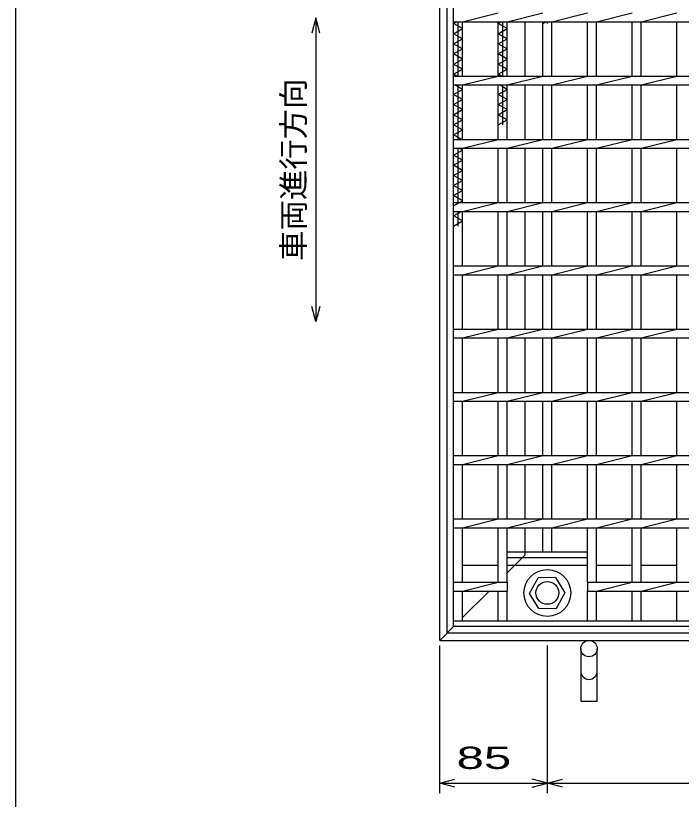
# Model space of a CAD drawing. Units: millimetres, scale not verified. Extents: x -1456 to 1385, y -1026 to 843.
# Drawn here: x -1383 to -857, y -374 to 245 of the extents above; entities that cross this region are included whole.
import ezdxf
from ezdxf.enums import TextEntityAlignment as Align

# ---------------------------------------------------------------- set-up
doc = ezdxf.new("R2010")
doc.units = ezdxf.units.MM
doc.header["$LTSCALE"] = 8
doc.linetypes.add('DASHED', pattern=[7.5, 6, -1.5])
for name, color, linetype, lineweight in [('0_2', 150, 'Continuous', 25), ('16', 3, 'Continuous', 25), ('19', 6, 'Continuous', 25), ('22', 4, 'Continuous', 25)]:
    doc.layers.add(name, color=color, linetype=linetype, lineweight=lineweight)
doc.styles.add('ベクトル', font='')
doc.styles.get('ベクトル').set_extended_font_data('ベクトル')

msp = doc.modelspace()

# ---------------------------------------------------------------- linework, layer by layer
at = {"layer": '0_2'}
msp.add_line((-1383.2, -917.2), (-1383.2, 842.8), dxfattribs=at)
at = {"layer": '16'}
for p, q in [((-1037, -233), (-1037, 471)), ((-1037, 240.5), (-1037, 247.5)), ((-1030, 240.5), (-1001.7, 247.5)), ((-994.7, 240.5), (-966.4, 247.5)), ((-959.4, 240.5), (-931.1, 247.5)), ((-924.1, 240.5), (-895.8, 247.5)), ((-888.8, 240.5), (-860.5, 247.5)), ((-1037, 240.5), (-324, 240.5)), ((-1037, 239), (-1034.375, 240.5)), ((-1030, 235), (-1037, 239)), ((-1033.5, 197.5), (-1033.5, 240.5)), ((-1030, 197.5), (-1030, 240.5)), ((-1001.7, 197.5), (-1001.7, 240.5)), ((-1001.7, 239), (-999.075, 240.5)), ((-994.7, 235), (-1001.7, 239)), ((-998.2, 197.5), (-998.2, 240.5)), ((-994.7, 197.5), (-994.7, 240.5)), ((-966.4, 197.5), (-966.4, 240.5)), ((-966.4, 239), (-963.775, 240.5)), ((-962.9, 239), (-962.9, 240.5)), ((-959.4, 197.5), (-959.4, 240.5)), ((-931.1, 197.5), (-931.1, 240.5)), ((-924.1, 197.5), (-924.1, 240.5)), ((-895.8, 197.5), (-895.8, 240.5)), ((-888.8, 197.5), (-888.8, 240.5)), ((-860.5, 197.5), (-860.5, 240.5)), ((-1037, 231), (-1030, 235)), ((-1030, 227), (-1037, 231)), ((-1001.7, 231), (-994.7, 235)), ((-994.7, 227), (-1001.7, 231)), ((-1037, 223), (-1030, 227)), ((-1030, 219), (-1037, 223)), ((-1001.7, 223), (-994.7, 227)), ((-994.7, 219), (-1001.7, 223)), ((-1037, 215), (-1030, 219)), ((-1001.7, 215), (-994.7, 219)), ((-1030, 211), (-1037, 215)), ((-1037, 207), (-1030, 211)), ((-994.7, 211), (-1001.7, 215)), ((-1001.7, 207), (-994.7, 211)), ((-1030, 203), (-1037, 207)), ((-994.7, 203), (-1001.7, 207)), ((-1037, 199), (-1030, 203)), ((-1034.375, 197.5), (-1037, 199)), ((-1001.7, 199), (-994.7, 203)), ((-999.075, 197.5), (-1001.7, 199)), ((-1037, 197.5), (-324, 197.5)), ((-1037, 190.5), (-1037, 197.5)), ((-1030, 190.5), (-1001.7, 197.5)), ((-994.7, 190.5), (-966.4, 197.5)), ((-959.4, 190.5), (-931.1, 197.5)), ((-924.1, 190.5), (-895.8, 197.5)), ((-888.8, 190.5), (-860.5, 197.5)), ((-1037, 190.5), (-324, 190.5)), ((-1037, 183), (-1030, 187)), ((-1030, 187), (-1036.125, 190.5)), ((-1033.5, 147.5), (-1033.5, 190.5)), ((-1030, 147.5), (-1030, 190.5)), ((-1001.7, 147.5), (-1001.7, 190.5)), ((-1001.7, 183), (-994.7, 187)), ((-994.7, 187), (-1000.825, 190.5)), ((-998.2, 159), (-998.2, 190.5)), ((-994.7, 147.5), (-994.7, 190.5)), ((-966.4, 147.5), (-966.4, 190.5)), ((-959.4, 147.5), (-959.4, 190.5)), ((-931.1, 147.5), (-931.1, 190.5)), ((-924.1, 147.5), (-924.1, 190.5)), ((-895.8, 147.5), (-895.8, 190.5)), ((-888.8, 147.5), (-888.8, 190.5)), ((-860.5, 147.5), (-860.5, 190.5)), ((-1030, 179), (-1037, 183)), ((-994.7, 179), (-1001.7, 183)), ((-1037, 175), (-1030, 179)), ((-1030, 171), (-1037, 175)), ((-1001.7, 175), (-994.7, 179)), ((-994.7, 171), (-1001.7, 175)), ((-1037, 167), (-1030, 171)), ((-1001.7, 167), (-994.7, 171)), ((-1030, 163), (-1037, 167)), ((-1037, 159), (-1030, 163)), ((-994.7, 163), (-1001.7, 167)), ((-1001.7, 159), (-994.7, 163)), ((-1030, 155), (-1037, 159)), ((-1037, 151), (-1030, 155)), ((-1030.875, 147.5), (-1037, 151)), ((-1037, 147.5), (-324, 147.5)), ((-1037, 140.5), (-1037, 147.5)), ((-1030, 140.5), (-1001.7, 147.5)), ((-994.7, 140.5), (-966.4, 147.5)), ((-959.4, 140.5), (-931.1, 147.5)), ((-924.1, 140.5), (-895.8, 147.5)), ((-888.8, 140.5), (-860.5, 147.5)), ((-1037, 140.5), (-324, 140.5)), ((-1037, 135), (-1030, 139)), ((-1033.5, 97.5), (-1033.5, 140.5)), ((-1030, 139), (-1032.625, 140.5)), ((-1030, 97.5), (-1030, 140.5)), ((-1001.7, 97.5), (-1001.7, 140.5)), ((-994.7, 97.5), (-994.7, 140.5)), ((-966.4, 97.5), (-966.4, 140.5)), ((-959.4, 97.5), (-959.4, 140.5)), ((-931.1, 97.5), (-931.1, 140.5)), ((-924.1, 97.5), (-924.1, 140.5)), ((-895.8, 97.5), (-895.8, 140.5)), ((-888.8, 97.5), (-888.8, 140.5)), ((-860.5, 97.5), (-860.5, 140.5)), ((-1030, 131), (-1037, 135)), ((-1037, 127), (-1030, 131)), ((-1030, 123), (-1037, 127)), ((-1037, 119), (-1030, 123)), ((-1030, 115), (-1037, 119)), ((-1037, 111), (-1030, 115)), ((-1030, 107), (-1037, 111)), ((-1037, 103), (-1030, 107)), ((-1030, 99), (-1037, 103)), ((-1037, 95), (-1030, 99)), ((-1037, 97.5), (-324, 97.5)), ((-1037, 90.5), (-1037, 97.5)), ((-1030, 90.5), (-1001.7, 97.5)), ((-994.7, 90.5), (-966.4, 97.5)), ((-959.4, 90.5), (-931.1, 97.5)), ((-924.1, 90.5), (-895.8, 97.5)), ((-888.8, 90.5), (-860.5, 97.5)), ((-1037, 90.5), (-324, 90.5)), ((-1037, 87), (-1030.875, 90.5)), ((-1030, 83), (-1037, 87)), ((-1033.5, 79), (-1033.5, 90.5)), ((-1030, 47.5), (-1030, 90.5)), ((-1001.7, 47.5), (-1001.7, 90.5)), ((-994.7, 47.5), (-994.7, 90.5)), ((-966.4, 47.5), (-966.4, 90.5)), ((-959.4, 47.5), (-959.4, 90.5)), ((-931.1, 47.5), (-931.1, 90.5)), ((-924.1, 47.5), (-924.1, 90.5)), ((-895.8, 47.5), (-895.8, 90.5)), ((-888.8, 47.5), (-888.8, 90.5)), ((-860.5, 47.5), (-860.5, 90.5)), ((-1037, 79), (-1030, 83)), ((-1037, 47.5), (-324, 47.5)), ((-1037, 40.5), (-1037, 47.5)), ((-1030, 40.5), (-1001.7, 47.5)), ((-994.7, 40.5), (-966.4, 47.5)), ((-959.4, 40.5), (-931.1, 47.5)), ((-924.1, 40.5), (-895.8, 47.5)), ((-888.8, 40.5), (-860.5, 47.5)), ((-1037, 40.5), (-324, 40.5)), ((-1030, -2.5), (-1030, 40.5)), ((-1001.7, -2.5), (-1001.7, 40.5)), ((-994.7, -2.5), (-994.7, 40.5)), ((-966.4, -2.5), (-966.4, 40.5)), ((-959.4, -2.5), (-959.4, 40.5)), ((-931.1, -2.5), (-931.1, 40.5)), ((-924.1, -2.5), (-924.1, 40.5)), ((-895.8, -2.5), (-895.8, 40.5)), ((-888.8, -2.5), (-888.8, 40.5)), ((-860.5, -2.5), (-860.5, 40.5)), ((-1037, -2.5), (-324, -2.5)), ((-1037, -9.5), (-1037, -2.5)), ((-1030, -9.5), (-1001.7, -2.5)), ((-994.7, -9.5), (-966.4, -2.5)), ((-959.4, -9.5), (-931.1, -2.5)), ((-924.1, -9.5), (-895.8, -2.5)), ((-888.8, -9.5), (-860.5, -2.5)), ((-1037, -9.5), (-324, -9.5)), ((-1030, -52.5), (-1030, -9.5)), ((-1001.7, -52.5), (-1001.7, -9.5)), ((-994.7, -52.5), (-994.7, -9.5)), ((-966.4, -52.5), (-966.4, -9.5)), ((-959.4, -52.5), (-959.4, -9.5)), ((-931.1, -52.5), (-931.1, -9.5)), ((-924.1, -52.5), (-924.1, -9.5)), ((-895.8, -52.5), (-895.8, -9.5)), ((-888.8, -52.5), (-888.8, -9.5)), ((-860.5, -52.5), (-860.5, -9.5)), ((-1037, -52.5), (-324, -52.5)), ((-1037, -59.5), (-1037, -52.5)), ((-1030, -59.5), (-1001.7, -52.5)), ((-994.7, -59.5), (-966.4, -52.5)), ((-959.4, -59.5), (-931.1, -52.5)), ((-924.1, -59.5), (-895.8, -52.5)), ((-888.8, -59.5), (-860.5, -52.5)), ((-1037, -59.5), (-324, -59.5)), ((-1030, -102.5), (-1030, -59.5)), ((-1001.7, -102.5), (-1001.7, -59.5)), ((-994.7, -102.5), (-994.7, -59.5)), ((-966.4, -102.5), (-966.4, -59.5)), ((-959.4, -102.5), (-959.4, -59.5)), ((-931.1, -102.5), (-931.1, -59.5)), ((-924.1, -102.5), (-924.1, -59.5)), ((-895.8, -102.5), (-895.8, -59.5)), ((-888.8, -102.5), (-888.8, -59.5)), ((-860.5, -102.5), (-860.5, -59.5)), ((-1037, -102.5), (-324, -102.5)), ((-1037, -109.5), (-1037, -102.5)), ((-1030, -109.5), (-1001.7, -102.5)), ((-994.7, -109.5), (-966.4, -102.5)), ((-959.4, -109.5), (-931.1, -102.5)), ((-924.1, -109.5), (-895.8, -102.5)), ((-888.8, -109.5), (-860.5, -102.5)), ((-1037, -109.5), (-324, -109.5)), ((-1030, -152.5), (-1030, -109.5)), ((-1001.7, -152.5), (-1001.7, -109.5)), ((-994.7, -152.5), (-994.7, -109.5)), ((-966.4, -152.5), (-966.4, -109.5)), ((-959.4, -152.5), (-959.4, -109.5)), ((-931.1, -152.5), (-931.1, -109.5)), ((-924.1, -152.5), (-924.1, -109.5)), ((-895.8, -152.5), (-895.8, -109.5)), ((-888.8, -152.5), (-888.8, -109.5)), ((-860.5, -152.5), (-860.5, -109.5)), ((-1037, -152.5), (-324, -152.5)), ((-1037, -159.5), (-1037, -152.5)), ((-1030, -159.5), (-1001.7, -152.5)), ((-994.7, -159.5), (-966.4, -152.5)), ((-959.4, -159.5), (-931.1, -152.5)), ((-924.1, -159.5), (-895.8, -152.5)), ((-888.8, -159.5), (-860.5, -152.5)), ((-1037, -159.5), (-324, -159.5)), ((-1030, -202.5), (-1030, -159.5)), ((-1001.7, -202.5), (-1001.7, -159.5)), ((-994.7, -202.5), (-994.7, -159.5)), ((-966.4, -178.5), (-966.4, -159.5)), ((-959.4, -178.5), (-959.4, -159.5)), ((-931.1, -202.5), (-931.1, -159.5)), ((-924.1, -202.5), (-924.1, -159.5)), ((-895.8, -202.5), (-895.8, -159.5)), ((-888.8, -202.5), (-888.8, -159.5)), ((-860.5, -202.5), (-860.5, -159.5)), ((-994.7, -178.5), (-931.1, -178.5)), ((-994.7, -183), (-994.7, -178.5)), ((-931.1, -183), (-931.1, -178.5)), ((-994.7, -183), (-931.1, -183)), ((-1030, -189), (-1001.7, -189)), ((-994.7, -189), (-931.1, -189)), ((-924.1, -189), (-895.8, -189)), ((-888.8, -189), (-860.5, -189)), ((-1037, -202.5), (-994.7, -202.5)), ((-1037, -209.5), (-1037, -202.5)), ((-1030, -209.5), (-1001.7, -202.5)), ((-994.7, -202.5), (-994.7, -209.5)), ((-976.896, -211.342), (-970.194, -199.05)), ((-956.198, -198.708), (-970.194, -199.05)), ((-948.9, -211), (-956.198, -198.708)), ((-931.1, -202.5), (-429.9, -202.5)), ((-931.1, -202.5), (-931.1, -209.5)), ((-924.1, -209.5), (-895.8, -202.5)), ((-888.8, -209.5), (-860.5, -202.5)), ((-1037, -209.5), (-994.7, -209.5)), ((-1030, -233), (-1030, -209.5)), ((-1001.7, -233), (-1001.7, -209.5)), ((-994.7, -233), (-994.7, -209.5)), ((-931.1, -209.5), (-429.9, -209.5)), ((-931.1, -233), (-931.1, -209.5)), ((-924.1, -233), (-924.1, -209.5)), ((-895.8, -233), (-895.8, -209.5)), ((-888.8, -233), (-888.8, -209.5)), ((-860.5, -233), (-860.5, -209.5)), ((-969.602, -223.292), (-976.896, -211.342)), ((-955.606, -222.95), (-948.904, -210.658)), ((-969.602, -223.292), (-955.606, -222.95)), ((-1037, -233), (-324, -233)), ((-1037, -237.5), (-1037, -233)), ((-1037, -233), (-1030, -233)), ((-1001.7, -233), (-994.7, -233)), ((-966.4, -233), (-959.4, -233)), ((-931.1, -233), (-924.1, -233)), ((-895.8, -233), (-888.8, -233)), ((-860.5, -233), (-853.5, -233)), ((-324, -237.5), (-1037, -237.5))]:
    msp.add_line(p, q, dxfattribs=at)
for radius in [18.5, 9]:
    msp.add_circle((-962.9, -211), radius, dxfattribs=at)
at = {"layer": '19'}
for p, q in [((-1048, -248.5), (-1048, 486.5)), ((-1042, -242.5), (-1042, 480.5)), ((-980.5, 197.5), (-980.5, 240.5)), ((-980.5, 147.5), (-980.5, 190.5)), ((-980.5, 97.5), (-980.5, 140.5)), ((-980.5, 47.5), (-980.5, 90.5)), ((-980.5, -2.5), (-980.5, 40.5)), ((-980.5, -52.5), (-980.5, -9.5)), ((-980.5, -102.5), (-980.5, -59.5)), ((-980.5, -152.5), (-980.5, -109.5)), ((-980.5, -178.5), (-980.5, -159.5)), ((-1042, -242.5), (-319, -242.5)), ((-1048, -248.5), (-313, -248.5)), ((-936.5, -255), (-936.5, -296.62)), ((-923.5, -296.62), (-923.5, -255)), ((-936.5, -296.62), (-923.5, -296.62))]:
    msp.add_line(p, q, dxfattribs=at)
at = {"layer": '19', "linetype": 'DASHED'}
for p, q in [((-980.5, -181), (-980.5, -176.5)), ((-994.7, -195.2), (-980.5, -181)), ((-1002, -202.5), (-1001.7, -202.2)), ((-1030, -230.5), (-1009, -209.5)), ((-1048, -248.5), (-1037, -237.5))]:
    msp.add_line(p, q, dxfattribs=at)
at = {"layer": '19'}
msp.add_circle((-930, -255), 6.5, dxfattribs=at)
msp.add_arc((-930, -272.84), 6.5, 180, 0, dxfattribs=at)
at = {"layer": '22'}
for p, q in [((-1146, 243.5), (-1149.2, 231.5)), ((-1142.8, 231.5), (-1146, 243.5)), ((-1146, 243.5), (-1146, 3.5)), ((-1146, 3.5), (-1149.2, 15.5)), ((-1142.8, 15.5), (-1146, 3.5)), ((-1048, -369.3), (-1048, -252.5)), ((-962.9, -369.3), (-962.9, -252.5)), ((-1048, -361.3), (-1036, -358.1)), ((-962.9, -361.3), (-974.9, -358.1)), ((-962.9, -361.3), (-950.9, -358.1)), ((-1036, -364.5), (-1048, -361.3)), ((-1048, -361.3), (-962.9, -361.3)), ((-974.9, -364.5), (-962.9, -361.3)), ((-950.9, -364.5), (-962.9, -361.3)), ((-962.9, -361.3), (-398.1, -361.3))]:
    msp.add_line(p, q, dxfattribs=at)

# ---------------------------------------------------------------- texts
at = {"layer": '22', "color": 2, "style": 'ベクトル'}
msp.add_text('車両進行方向', height=17.6, rotation=90, dxfattribs=at).set_placement((-1163.6, 51.5), align=Align.MIDDLE_LEFT)
at = {"layer": '22', "color": 2, "style": 'ベクトル', "width": 1.65}
msp.add_text(' 85 ', height=17.6, dxfattribs=at).set_placement((-1045.45, -341.3), align=Align.MIDDLE_LEFT)

doc.saveas('drawing.dxf')
